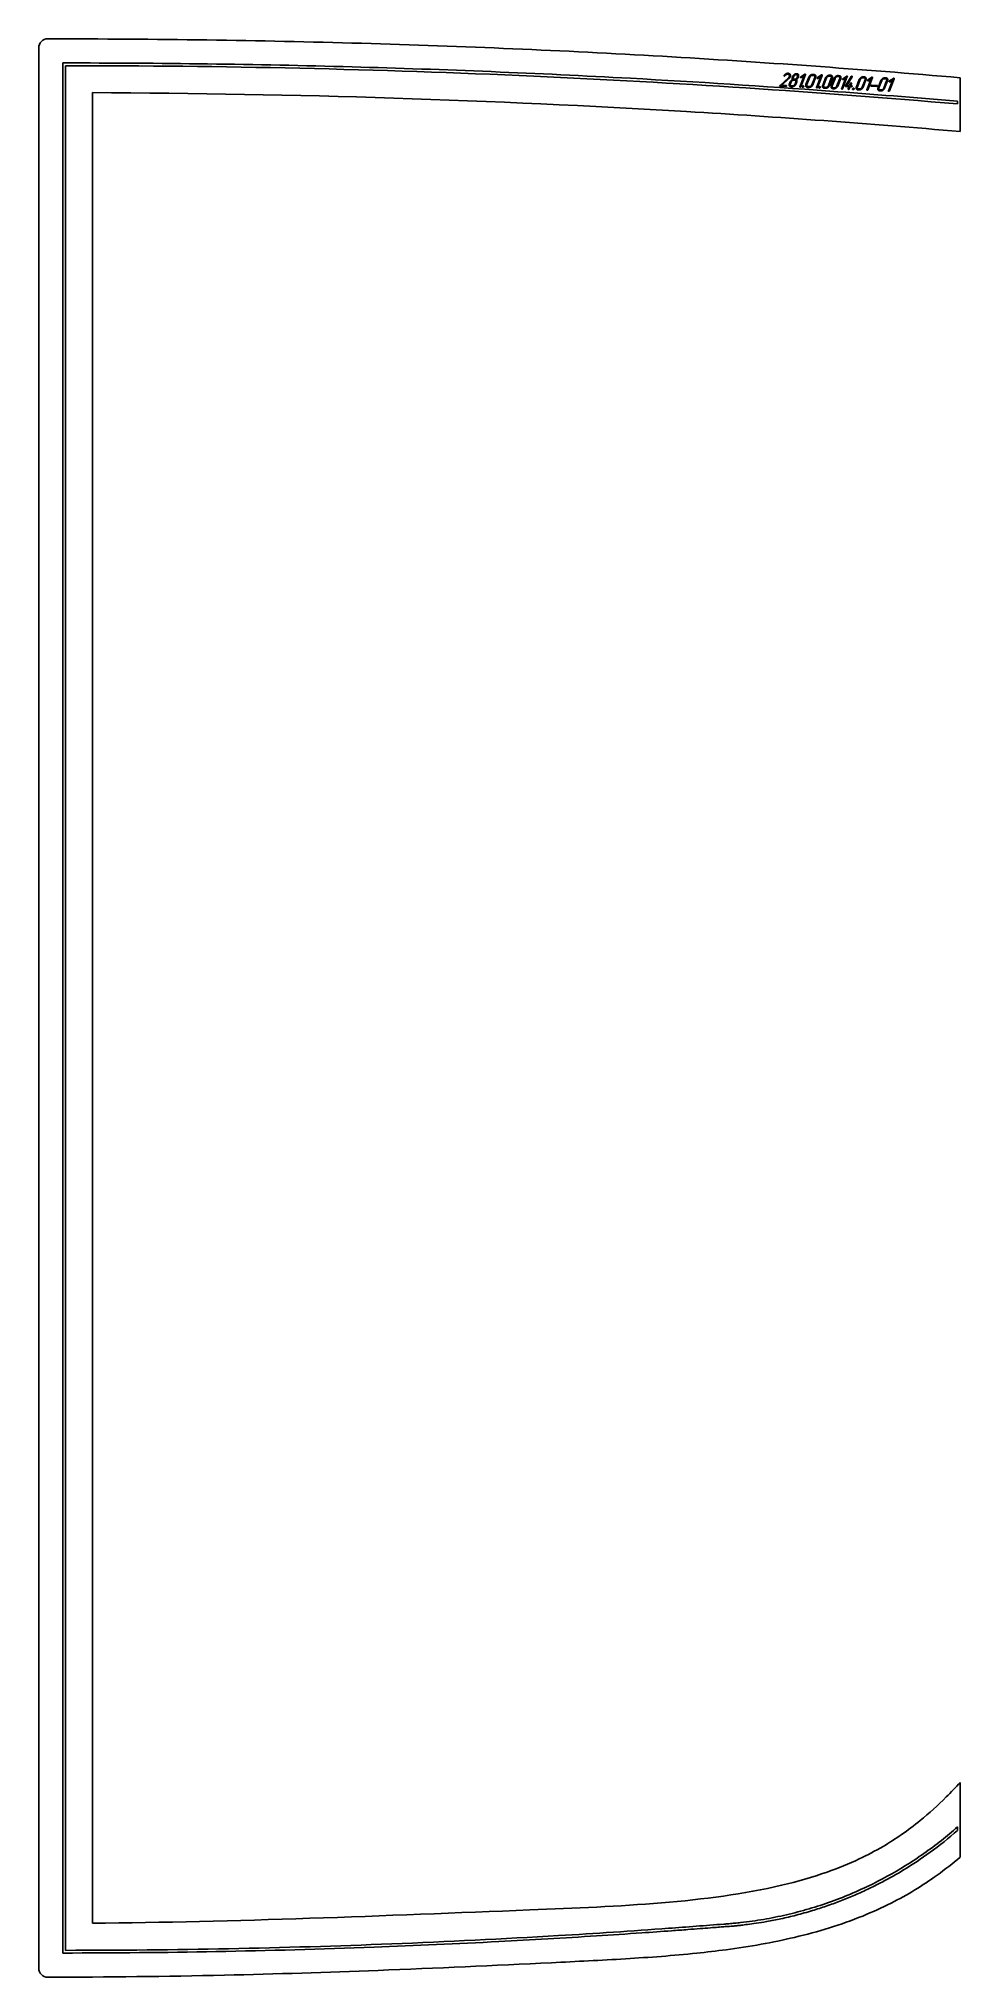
# Model space of a CAD drawing. Header units: millimetres. Extents: x 294 to 1324, y 329 to 2494.
import ezdxf

# ---------------------------------------------------------------- set-up
doc = ezdxf.new("R2010")
doc.units = ezdxf.units.MM
doc.linetypes.add('K5LT_BASIC', pattern=[0])
doc.layers.add('Engraving', color=7, linetype='Continuous')

msp = doc.modelspace()

# ---------------------------------------------------------------- linework, layer by layer
at = {"color": 150, "linetype": 'K5LT_BASIC', "lineweight": 25, "true_color": 0x0080ff}
for p, q in [((293.6, 338.9), (293.6, 2484.1)), ((1323.6, 2424), (1323.6, 2450.6)), ((353.6, 389.1), (353.6, 2434)), ((1323.6, 2421), (1323.6, 2424)), ((1323.6, 2390.5), (1323.6, 2421)), ((1323.6, 499.5), (1323.6, 546.5)), ((1323.6, 495.4), (1323.6, 499.5)), ((1323.6, 463.1), (1323.6, 495.4))]:
    msp.add_line(p, q, dxfattribs=at)
for centre, start, end in [((303.6, 2484.1), 89.9451, 180), ((303.6, 338.9), 180, 270.0424)]:
    msp.add_arc(centre, 10, start, end, dxfattribs=at)
msp.add_open_spline([(303.6, 2494.1), (424.2, 2494), (656.8, 2490.7), (991.3, 2476.1), (1212, 2460.2), (1323.6, 2450.6)], degree=3, dxfattribs=at)
for points, knots in [([(1323.6, 2390.5), (1222, 2399.3), (905.7, 2422.4), (582.4, 2432.9), (353.6, 2434)], [1.550057, 1.550057, 1.550057, 1.550057, 2.016538, 3, 3, 3, 3]), ([(353.6, 389.1), (510.2, 390.6), (790.5, 402), (1060.6, 412.7), (1171.4, 444.3), (1208.6, 459.4), (1235.9, 473.7), (1258.3, 488), (1282, 505.9), (1304, 525.8), (1318.5, 540.9), (1323.6, 546.5)], [0, 0, 0, 0, 4.237964, 6.913898, 7.476855, 7.905379, 8.243511, 8.515483, 8.809299, 9.227328, 9.460739, 9.460739, 9.460739, 9.460739]), ([(1323.6, 463.1), (1315.2, 456), (1298.7, 443), (1272.8, 425.8), (1245.2, 410.6), (1213.4, 396.2), (1177.4, 383.5), (1139.4, 373.2), (1100.8, 365.3), (1064.3, 359.7), (1014, 353.8), (948.9, 349.1), (830.3, 343.3), (682.2, 336.4), (495.4, 330.5), (370.7, 328.9), (303.6, 328.9)], [-973.880944, -973.880944, -973.880944, -973.880944, -942.772071, -914.536112, -885.328211, -851.666252, -813.729621, -775.284882, -739.180102, -702.36298, -671.92498, -598.981487, -524.065031, -349.756781, -198.619217, -30.119811, -30.119811, -30.119811, -30.119811])]:
    msp.add_open_spline(points, degree=3, knots=knots, dxfattribs=at)
at = {"layer": 'Engraving', "color": 150, "linetype": 'K5LT_BASIC', "lineweight": 25, "true_color": 0x0080ff}
for p, q in [((320.6, 355.9), (320.6, 2467.1)), ((323.6, 2464.1), (323.6, 358.9)), ((1122.3, 2442), (1131.5, 2450.4)), ((1132.1, 2449.7), (1123.8, 2442.1)), ((1126.7, 2453.1), (1126.8, 2453.3)), ((1131.5, 2450.4), (1131.9, 2450.7)), ((1131.9, 2450.7), (1132.2, 2451.1)), ((1136, 2451.1), (1136.4, 2452.2)), ((1137, 2451), (1137.5, 2452.1)), ((1137.4, 2447.9), (1138.5, 2447.8)), ((1139.5, 2455), (1140.1, 2455.1)), ((1140.1, 2455.1), (1140.5, 2455.1)), ((1140.5, 2455.1), (1140.8, 2455.1)), ((1141.7, 2451.9), (1141.3, 2450.8)), ((1142.8, 2451.9), (1142.3, 2450.8)), ((1142.9, 2452.2), (1142.8, 2451.9)), ((1143, 2452.5), (1142.9, 2452.2)), ((1143, 2453.1), (1143, 2452.5)), ((1144.3, 2440.6), (1149.1, 2452.9)), ((1150.6, 2454.1), (1145.3, 2440.6)), ((1145.5, 2451.6), (1149.9, 2454.5)), ((1149.1, 2452.9), (1146, 2450.8)), ((1151.2, 2443), (1154.5, 2451.3)), ((1152.3, 2442.9), (1155.6, 2451.3)), ((1160.9, 2451), (1157.6, 2442.7)), ((1158.5, 2453.2), (1159.6, 2453.2)), ((1161.9, 2451), (1158.7, 2442.6)), ((1158.9, 2454.3), (1160, 2454.2)), ((1162.9, 2439.8), (1167.7, 2452.1)), ((1169.3, 2453.3), (1164, 2439.7)), ((1164.1, 2450.7), (1168.5, 2453.7)), ((1167.7, 2452.1), (1164.6, 2449.9)), ((1169.9, 2442.1), (1173.1, 2450.4)), ((1170.9, 2442.1), (1174.2, 2450.4)), ((1179.5, 2450.1), (1176.2, 2441.8)), ((1177.1, 2452.4), (1178.2, 2452.3)), ((1180.6, 2450.1), (1177.3, 2441.8)), ((1177.5, 2453.4), (1178.6, 2453.4)), ((1179.4, 2441.7), (1182.7, 2450)), ((1180.4, 2441.6), (1183.7, 2449.9)), ((1189, 2449.7), (1185.7, 2441.4)), ((1186.6, 2451.9), (1187.7, 2451.9)), ((1190.1, 2449.7), (1186.8, 2441.3)), ((1187.1, 2453), (1188.1, 2452.9)), ((1191.1, 2438.5), (1195.9, 2450.8)), ((1197.4, 2452), (1192.1, 2438.4)), ((1192.3, 2449.4), (1196.7, 2452.4)), ((1195.9, 2450.8), (1192.7, 2448.6)), ((1195.5, 2441.6), (1201.7, 2451.9)), ((1202.7, 2451.6), (1196.8, 2441.9)), ((1202, 2452.2), (1202.4, 2452.3)), ((1202.7, 2451.7), (1202.7, 2451.6)), ((1207.5, 2440.4), (1210.8, 2448.7)), ((1208.6, 2440.3), (1211.9, 2448.6)), ((1217.2, 2448.4), (1213.9, 2440.1)), ((1214.8, 2450.6), (1215.9, 2450.6)), ((1218.2, 2448.3), (1215, 2440)), ((1215.2, 2451.7), (1216.3, 2451.6)), ((1219.2, 2437.2), (1224, 2449.5)), ((1225.6, 2450.7), (1220.3, 2437.1)), ((1220.4, 2448.1), (1224.8, 2451.1)), ((1224, 2449.5), (1220.9, 2447.3)), ((1231.7, 2439.2), (1235, 2447.6)), ((1232.8, 2439.2), (1236, 2447.5)), ((1241.3, 2447.3), (1238.1, 2438.9)), ((1239, 2449.5), (1240, 2449.5)), ((1242.4, 2447.2), (1239.1, 2438.9)), ((1239.4, 2450.5), (1240.4, 2450.5)), ((1243.4, 2436), (1248.2, 2448.3)), ((1249.8, 2449.5), (1244.4, 2436)), ((1244.6, 2447), (1249, 2449.9)), ((1248.2, 2448.3), (1245.1, 2446.2)), ((1128.7, 2440.8), (1122.4, 2441.1)), ((1123.8, 2442.1), (1129.1, 2441.9)), ((1132.6, 2443.8), (1133.4, 2445.9)), ((1133.7, 2443.8), (1134.5, 2445.9)), ((1135.6, 2440.5), (1134.6, 2440.6)), ((1136, 2441.6), (1135, 2441.6)), ((1139.8, 2445.6), (1139, 2443.5)), ((1140.8, 2445.6), (1140, 2443.5)), ((1154.2, 2439.7), (1153.2, 2439.7)), ((1154.7, 2440.7), (1153.6, 2440.7)), ((1172.9, 2438.8), (1171.8, 2438.8)), ((1173.3, 2439.8), (1172.2, 2439.9)), ((1182.4, 2438.3), (1181.3, 2438.4)), ((1182.8, 2439.4), (1181.7, 2439.4)), ((1195.4, 2441.4), (1195.5, 2441.6)), ((1199.5, 2440.7), (1195.8, 2440.9)), ((1196.8, 2441.9), (1199.9, 2441.8)), ((1198.5, 2438.1), (1199.5, 2440.7)), ((1200.5, 2440.7), (1199.5, 2438.1)), ((1199.9, 2441.8), (1200.9, 2444.4)), ((1202.1, 2440.6), (1200.5, 2440.7)), ((1202, 2444.3), (1200.9, 2441.7)), ((1200.9, 2441.7), (1202.5, 2441.7)), ((1210.5, 2437), (1209.5, 2437.1)), ((1210.9, 2438.1), (1209.9, 2438.1)), ((1230.4, 2440.9), (1224, 2441.2)), ((1224.4, 2442.2), (1230.8, 2441.9)), ((1234.7, 2435.9), (1233.7, 2436)), ((1235.1, 2437), (1234.1, 2437)), ((1320.6, 2424.3), (1320.6, 2421.3)), ((1320.6, 496.8), (1320.6, 492.8))]:
    msp.add_line(p, q, dxfattribs=at)
for points, knots in [([(320.6, 2467.1), (428.4, 2467.2), (640, 2464.3), (925.7, 2452.6), (1151.3, 2438.1), (1273, 2428.4), (1320.6, 2424.3)], [-0.00859, -0.00859, -0.00859, -0.00859, 0.916939, 1.809232, 2.448408, 2.859072, 2.859072, 2.859072, 2.859072]), ([(1320.6, 2421.3), (1163.1, 2434.8), (831, 2456.6), (498.2, 2464.2), (323.6, 2464.1)], [3.140187, 3.140187, 3.140187, 3.140187, 4.5, 6, 6, 6, 6]), ([(1320.6, 492.8), (1310.7, 484.2), (1291.2, 468.7), (1262.8, 449.9), (1239.1, 436.4), (1220.2, 427), (1204.4, 419.9), (1189.1, 413.7), (1173.9, 408.2), (1157.6, 402.9), (1140.7, 398.2), (1123.5, 394.1), (1108.6, 391.2), (1096.2, 389.2), (1086.7, 387.9), (1079.5, 387), (1073.9, 386.4), (1069.6, 386), (1065.8, 385.7), (1062.5, 385.5), (1058.3, 385.1), (1052.3, 384.7), (1043.5, 384), (1032.2, 383.1), (1017.7, 382), (996, 380.4), (961.9, 378), (897.6, 373.7), (797.9, 367.9), (656, 361.5), (493.6, 357), (377.6, 355.9), (320.6, 355.9)], [20.514298, 20.514298, 20.514298, 20.514298, 20.897955, 21.243656, 21.512486, 21.694221, 21.862796, 22.018213, 22.177876, 22.335887, 22.521923, 22.690677, 22.851181, 22.969361, 23.064205, 23.135518, 23.181932, 23.22741, 23.261237, 23.292006, 23.316613, 23.375084, 23.453837, 23.558852, 23.683076, 23.849797, 24.152199, 24.611114, 25.604952, 26.871251, 28.475661, 30.027231, 30.027231, 30.027231, 30.027231]), ([(323.6, 358.9), (445.1, 358.9), (628.9, 362.6), (853.5, 373.7), (966.9, 381.2), (1028.5, 385.8), (1050.8, 387.5), (1065.5, 388.7), (1071.6, 389.2), (1080.4, 390.1), (1095.4, 392), (1116.5, 395.6), (1142.1, 401.5), (1167.3, 408.9), (1191.9, 417.8), (1209.7, 425.5), (1233.5, 436.7), (1263.4, 453.1), (1296.1, 476.1), (1314.7, 491.6), (1320.6, 496.8)], [0, 0, 0, 0, 3.30883, 5.002664, 6.122875, 6.402928, 6.68298, 6.734639, 6.798828, 6.863017, 6.991394, 7.248149, 7.5058, 7.763452, 8.021104, 8.278755, 8.331755, 8.797676, 9.280364, 9.511351, 9.511351, 9.511351, 9.511351])]:
    msp.add_open_spline(points, degree=3, knots=knots, dxfattribs=at)
for points in [[(1126.7, 2452.7), (1126.6, 2452.8), (1126.7, 2453.1)], [(1127.1, 2452.5), (1126.8, 2452.5), (1126.7, 2452.7)], [(1126.8, 2453.3), (1127.8, 2454.5), (1129, 2455.1)], [(1127.4, 2452.6), (1127.3, 2452.6), (1127.1, 2452.5)], [(1127.7, 2452.9), (1127.6, 2452.7), (1127.4, 2452.6)], [(1129.2, 2454.2), (1128.5, 2453.8), (1127.7, 2452.9)], [(1129, 2455.1), (1130, 2455.6), (1131.1, 2455.6)], [(1130.8, 2454.5), (1130, 2454.6), (1129.2, 2454.2)], [(1131.7, 2454.3), (1131.3, 2454.5), (1130.8, 2454.5)], [(1131.1, 2455.6), (1132.6, 2455.5), (1133.4, 2454.4)], [(1132.4, 2453.7), (1132.2, 2454), (1131.7, 2454.3)], [(1133.1, 2450.8), (1132.8, 2450.3), (1132.1, 2449.7)], [(1132.2, 2451.1), (1132.4, 2451.5), (1132.6, 2451.9)], [(1132.6, 2451.9), (1133, 2452.9), (1132.4, 2453.7)], [(1133.7, 2451.8), (1133.5, 2451.3), (1133.1, 2450.8)], [(1133.4, 2454.4), (1134.3, 2453.3), (1133.7, 2451.8)], [(1133.4, 2445.9), (1133.7, 2446.7), (1134.5, 2447.4)], [(1134.5, 2447.4), (1135.2, 2448.1), (1136.2, 2448.6)], [(1134.5, 2445.9), (1134.8, 2446.7), (1135.7, 2447.3)], [(1135.7, 2447.3), (1136.5, 2447.9), (1137.4, 2447.9)], [(1135.8, 2449.7), (1135.7, 2450.4), (1136, 2451.1)], [(1136.2, 2448.6), (1135.8, 2449.1), (1135.8, 2449.7)], [(1136.4, 2452.2), (1136.9, 2453.4), (1138.2, 2454.3)], [(1137.1, 2449.5), (1136.7, 2450.2), (1137, 2451)], [(1138.3, 2448.9), (1137.5, 2448.9), (1137.1, 2449.5)], [(1137.5, 2452.1), (1137.8, 2453), (1138.7, 2453.6)], [(1138.2, 2454.3), (1138.8, 2454.8), (1139.5, 2455)], [(1140.1, 2449.4), (1139.2, 2448.8), (1138.3, 2448.9)], [(1138.5, 2447.8), (1139.4, 2447.8), (1139.7, 2447.1)], [(1138.7, 2453.6), (1139.5, 2454.1), (1140.4, 2454.1)], [(1139.7, 2447.1), (1140.1, 2446.5), (1139.8, 2445.6)], [(1141.3, 2450.8), (1140.9, 2450), (1140.1, 2449.4)], [(1141.5, 2449.5), (1141, 2448.9), (1140.2, 2448.4)], [(1140.2, 2448.4), (1140.8, 2448.1), (1141, 2447.3)], [(1140.4, 2454.1), (1141.3, 2454), (1141.7, 2453.4)], [(1140.8, 2455.1), (1142.1, 2455.1), (1142.7, 2454.1)], [(1141, 2447.3), (1141.2, 2446.5), (1140.8, 2445.6)], [(1142.3, 2450.8), (1142, 2450), (1141.5, 2449.5)], [(1141.7, 2453.4), (1142, 2452.8), (1141.7, 2451.9)], [(1142.7, 2454.1), (1143, 2453.7), (1143, 2453.1)], [(1145.2, 2451.2), (1145.2, 2451.3), (1145.5, 2451.6)], [(1145.2, 2450.8), (1145.1, 2451), (1145.2, 2451.2)], [(1145.5, 2450.7), (1145.3, 2450.7), (1145.2, 2450.8)], [(1146, 2450.8), (1145.7, 2450.7), (1145.5, 2450.7)], [(1149.9, 2454.5), (1150.1, 2454.7), (1150.3, 2454.7)], [(1150.3, 2454.7), (1150.5, 2454.7), (1150.6, 2454.5)], [(1150.6, 2454.5), (1150.7, 2454.4), (1150.6, 2454.1)], [(1154.5, 2451.3), (1155, 2452.6), (1156.3, 2453.5)], [(1155.6, 2451.3), (1155.9, 2452.1), (1156.8, 2452.7)], [(1156.3, 2453.5), (1157.6, 2454.3), (1158.9, 2454.3)], [(1156.8, 2452.7), (1157.6, 2453.3), (1158.5, 2453.2)], [(1159.6, 2453.2), (1160.4, 2453.2), (1160.8, 2452.5)], [(1160, 2454.2), (1161.3, 2454.2), (1161.9, 2453.2)], [(1160.8, 2452.5), (1161.2, 2451.9), (1160.9, 2451)], [(1161.9, 2453.2), (1162.4, 2452.3), (1161.9, 2451)], [(1163.8, 2450.4), (1163.9, 2450.4), (1164.1, 2450.7)], [(1163.8, 2450), (1163.7, 2450.1), (1163.8, 2450.4)], [(1164.2, 2449.8), (1163.9, 2449.8), (1163.8, 2450)], [(1164.6, 2449.9), (1164.4, 2449.8), (1164.2, 2449.8)], [(1168.5, 2453.7), (1168.7, 2453.8), (1168.9, 2453.8)], [(1168.9, 2453.8), (1169.1, 2453.8), (1169.3, 2453.6)], [(1169.3, 2453.6), (1169.4, 2453.5), (1169.3, 2453.3)], [(1173.1, 2450.4), (1173.6, 2451.7), (1174.9, 2452.6)], [(1174.2, 2450.4), (1174.5, 2451.3), (1175.4, 2451.8)], [(1174.9, 2452.6), (1176.2, 2453.5), (1177.5, 2453.4)], [(1175.4, 2451.8), (1176.3, 2452.4), (1177.1, 2452.4)], [(1178.2, 2452.3), (1179.1, 2452.3), (1179.5, 2451.6)], [(1178.6, 2453.4), (1179.9, 2453.3), (1180.5, 2452.4)], [(1179.5, 2451.6), (1179.8, 2451), (1179.5, 2450.1)], [(1180.5, 2452.4), (1181.1, 2451.4), (1180.6, 2450.1)], [(1182.7, 2450), (1183.1, 2451.2), (1184.4, 2452.1)], [(1183.7, 2449.9), (1184.1, 2450.8), (1184.9, 2451.4)], [(1184.4, 2452.1), (1185.7, 2453), (1187.1, 2453)], [(1184.9, 2451.4), (1185.8, 2452), (1186.6, 2451.9)], [(1187.7, 2451.9), (1188.6, 2451.8), (1189, 2451.2)], [(1188.1, 2452.9), (1189.4, 2452.9), (1190, 2451.9)], [(1189, 2451.2), (1189.4, 2450.6), (1189, 2449.7)], [(1190, 2451.9), (1190.6, 2451), (1190.1, 2449.7)], [(1192, 2448.7), (1191.9, 2448.8), (1192, 2449)], [(1192, 2449), (1192, 2449.1), (1192.3, 2449.4)], [(1192.3, 2448.5), (1192.1, 2448.5), (1192, 2448.7)], [(1192.7, 2448.6), (1192.5, 2448.5), (1192.3, 2448.5)], [(1196.7, 2452.4), (1196.9, 2452.5), (1197.1, 2452.5)], [(1197.1, 2452.5), (1197.3, 2452.5), (1197.4, 2452.3)], [(1197.4, 2452.3), (1197.5, 2452.2), (1197.4, 2452)], [(1201.7, 2451.9), (1201.8, 2452.1), (1202, 2452.2)], [(1202.4, 2452.3), (1202.6, 2452.3), (1202.7, 2452.1)], [(1202.7, 2452.1), (1202.8, 2452), (1202.7, 2451.7)], [(1210.8, 2448.7), (1211.3, 2449.9), (1212.6, 2450.8)], [(1211.9, 2448.6), (1212.2, 2449.5), (1213.1, 2450.1)], [(1212.6, 2450.8), (1213.9, 2451.7), (1215.2, 2451.7)], [(1213.1, 2450.1), (1213.9, 2450.7), (1214.8, 2450.6)], [(1215.9, 2450.6), (1216.7, 2450.5), (1217.1, 2449.9)], [(1216.3, 2451.6), (1217.6, 2451.6), (1218.1, 2450.6)], [(1217.1, 2449.9), (1217.5, 2449.2), (1217.2, 2448.4)], [(1218.1, 2450.6), (1218.7, 2449.6), (1218.2, 2448.3)], [(1220.1, 2447.7), (1220.2, 2447.8), (1220.4, 2448.1)], [(1220.1, 2447.4), (1220, 2447.5), (1220.1, 2447.7)], [(1220.5, 2447.2), (1220.2, 2447.2), (1220.1, 2447.4)], [(1220.9, 2447.3), (1220.7, 2447.2), (1220.5, 2447.2)], [(1224.8, 2451.1), (1225, 2451.2), (1225.2, 2451.2)], [(1225.2, 2451.2), (1225.4, 2451.2), (1225.6, 2451)], [(1225.6, 2451), (1225.7, 2450.9), (1225.6, 2450.7)], [(1235, 2447.6), (1235.5, 2448.8), (1236.8, 2449.7)], [(1236, 2447.5), (1236.4, 2448.4), (1237.2, 2449)], [(1236.8, 2449.7), (1238.1, 2450.6), (1239.4, 2450.5)], [(1237.2, 2449), (1238.1, 2449.5), (1239, 2449.5)], [(1240, 2449.5), (1240.9, 2449.4), (1241.3, 2448.8)], [(1240.4, 2450.5), (1241.7, 2450.4), (1242.3, 2449.5)], [(1241.3, 2448.8), (1241.7, 2448.1), (1241.3, 2447.3)], [(1242.3, 2449.5), (1242.9, 2448.5), (1242.4, 2447.2)], [(1244.3, 2446.6), (1244.3, 2446.7), (1244.6, 2447)], [(1249, 2449.9), (1249.2, 2450.1), (1249.4, 2450.1)], [(1249.4, 2450.1), (1249.6, 2450.1), (1249.7, 2449.9)], [(1249.7, 2449.9), (1249.8, 2449.8), (1249.8, 2449.5)], [(1122.1, 2441.3), (1122, 2441.5), (1122.1, 2441.7)], [(1122.1, 2441.7), (1122.1, 2441.9), (1122.3, 2442)], [(1122.4, 2441.1), (1122.2, 2441.1), (1122.1, 2441.3)], [(1129.2, 2441), (1129, 2440.8), (1128.7, 2440.8)], [(1129.1, 2441.9), (1129.3, 2441.9), (1129.4, 2441.7)], [(1129.5, 2441.3), (1129.4, 2441.1), (1129.2, 2441)], [(1129.4, 2441.7), (1129.5, 2441.5), (1129.5, 2441.3)], [(1132.7, 2441.6), (1132.1, 2442.5), (1132.6, 2443.8)], [(1134.6, 2440.6), (1133.3, 2440.6), (1132.7, 2441.6)], [(1133.7, 2442.3), (1133.3, 2442.9), (1133.7, 2443.8)], [(1135, 2441.6), (1134.1, 2441.6), (1133.7, 2442.3)], [(1138.2, 2441.3), (1136.9, 2440.5), (1135.6, 2440.5)], [(1137.8, 2442.1), (1136.9, 2441.5), (1136, 2441.6)], [(1139, 2443.5), (1138.6, 2442.7), (1137.8, 2442.1)], [(1140, 2443.5), (1139.5, 2442.2), (1138.2, 2441.3)], [(1144.3, 2440.2), (1144.2, 2440.4), (1144.3, 2440.6)], [(1144.6, 2440.1), (1144.5, 2440.1), (1144.3, 2440.2)], [(1145, 2440.2), (1144.8, 2440.1), (1144.6, 2440.1)], [(1145.3, 2440.6), (1145.2, 2440.3), (1145, 2440.2)], [(1147, 2440.8), (1147.1, 2441), (1147.4, 2441.3)], [(1147, 2440.2), (1146.9, 2440.5), (1147, 2440.8)], [(1147.5, 2440), (1147.1, 2440), (1147, 2440.2)], [(1147.4, 2441.3), (1147.7, 2441.5), (1148.1, 2441.5)], [(1148.2, 2440.2), (1147.9, 2439.9), (1147.5, 2440)], [(1148.1, 2441.5), (1148.4, 2441.5), (1148.6, 2441.3)], [(1148.6, 2440.7), (1148.5, 2440.4), (1148.2, 2440.2)], [(1148.6, 2441.3), (1148.7, 2441), (1148.6, 2440.7)], [(1151.3, 2440.7), (1150.7, 2441.7), (1151.2, 2443)], [(1153.2, 2439.7), (1152, 2439.8), (1151.3, 2440.7)], [(1152.4, 2441.4), (1152, 2442.1), (1152.3, 2442.9)], [(1153.6, 2440.7), (1152.8, 2440.8), (1152.4, 2441.4)], [(1156.9, 2440.5), (1155.6, 2439.6), (1154.2, 2439.7)], [(1156.4, 2441.2), (1155.5, 2440.7), (1154.7, 2440.7)], [(1157.6, 2442.7), (1157.2, 2441.8), (1156.4, 2441.2)], [(1158.7, 2442.6), (1158.2, 2441.3), (1156.9, 2440.5)], [(1162.9, 2439.4), (1162.8, 2439.5), (1162.9, 2439.8)], [(1163.2, 2439.2), (1163.1, 2439.2), (1162.9, 2439.4)], [(1163.7, 2439.3), (1163.5, 2439.2), (1163.2, 2439.2)], [(1164, 2439.7), (1163.9, 2439.5), (1163.7, 2439.3)], [(1165.6, 2439.9), (1165.7, 2440.1), (1166, 2440.4)], [(1165.6, 2439.3), (1165.5, 2439.6), (1165.6, 2439.9)], [(1166.1, 2439.1), (1165.8, 2439.1), (1165.6, 2439.3)], [(1166, 2440.4), (1166.4, 2440.7), (1166.7, 2440.7)], [(1166.8, 2439.3), (1166.5, 2439.1), (1166.1, 2439.1)], [(1166.7, 2440.7), (1167, 2440.6), (1167.2, 2440.4)], [(1167.2, 2439.8), (1167.1, 2439.6), (1166.8, 2439.3)], [(1167.2, 2440.4), (1167.3, 2440.1), (1167.2, 2439.8)], [(1170, 2439.8), (1169.4, 2440.8), (1169.9, 2442.1)], [(1171.8, 2438.8), (1170.6, 2438.9), (1170, 2439.8)], [(1171, 2440.6), (1170.6, 2441.2), (1170.9, 2442.1)], [(1172.2, 2439.9), (1171.4, 2439.9), (1171, 2440.6)], [(1175.5, 2439.6), (1174.2, 2438.7), (1172.9, 2438.8)], [(1175, 2440.4), (1174.1, 2439.8), (1173.3, 2439.8)], [(1176.2, 2441.8), (1175.9, 2440.9), (1175, 2440.4)], [(1177.3, 2441.8), (1176.8, 2440.5), (1175.5, 2439.6)], [(1179.5, 2439.4), (1178.9, 2440.4), (1179.4, 2441.7)], [(1181.3, 2438.4), (1180.1, 2438.5), (1179.5, 2439.4)], [(1180.5, 2440.1), (1180.1, 2440.8), (1180.4, 2441.6)], [(1181.7, 2439.4), (1180.9, 2439.5), (1180.5, 2440.1)], [(1185, 2439.2), (1183.7, 2438.3), (1182.4, 2438.3)], [(1184.5, 2439.9), (1183.7, 2439.3), (1182.8, 2439.4)], [(1185.7, 2441.4), (1185.4, 2440.5), (1184.5, 2439.9)], [(1186.8, 2441.3), (1186.3, 2440), (1185, 2439.2)], [(1191.1, 2438.1), (1190.9, 2438.2), (1191.1, 2438.5)], [(1191.4, 2437.9), (1191.3, 2437.9), (1191.1, 2438.1)], [(1191.8, 2438), (1191.6, 2437.9), (1191.4, 2437.9)], [(1192.1, 2438.4), (1192, 2438.2), (1191.8, 2438)], [(1195.5, 2441.1), (1195.4, 2441.2), (1195.4, 2441.4)], [(1195.8, 2440.9), (1195.5, 2440.9), (1195.5, 2441.1)], [(1198.5, 2437.7), (1198.3, 2437.9), (1198.5, 2438.1)], [(1198.8, 2437.6), (1198.7, 2437.6), (1198.5, 2437.7)], [(1199.2, 2437.7), (1199, 2437.6), (1198.8, 2437.6)], [(1199.5, 2438.1), (1199.4, 2437.8), (1199.2, 2437.7)], [(1200.9, 2444.4), (1201, 2444.6), (1201.2, 2444.7)], [(1201.2, 2444.7), (1201.4, 2444.9), (1201.6, 2444.9)], [(1201.6, 2444.9), (1201.8, 2444.9), (1201.9, 2444.7)], [(1201.9, 2444.7), (1202.1, 2444.6), (1202, 2444.3)], [(1202.6, 2440.8), (1202.4, 2440.6), (1202.1, 2440.6)], [(1202.5, 2441.7), (1202.7, 2441.6), (1202.8, 2441.5)], [(1202.9, 2441.1), (1202.8, 2440.9), (1202.6, 2440.8)], [(1202.8, 2441.5), (1202.9, 2441.3), (1202.9, 2441.1)], [(1203.3, 2437.6), (1203.2, 2437.9), (1203.3, 2438.2)], [(1203.3, 2438.2), (1203.4, 2438.3), (1203.7, 2438.6)], [(1203.8, 2437.3), (1203.4, 2437.4), (1203.3, 2437.6)], [(1203.7, 2438.6), (1204, 2438.9), (1204.4, 2438.9)], [(1204.5, 2437.6), (1204.2, 2437.3), (1203.8, 2437.3)], [(1204.4, 2438.9), (1204.7, 2438.9), (1204.9, 2438.6)], [(1204.9, 2438.1), (1204.8, 2437.8), (1204.5, 2437.6)], [(1204.9, 2438.6), (1205, 2438.4), (1204.9, 2438.1)], [(1207.6, 2438.1), (1207, 2439), (1207.5, 2440.4)], [(1209.5, 2437.1), (1208.3, 2437.1), (1207.6, 2438.1)], [(1208.7, 2438.8), (1208.3, 2439.5), (1208.6, 2440.3)], [(1209.9, 2438.1), (1209.1, 2438.2), (1208.7, 2438.8)], [(1213.2, 2437.9), (1211.9, 2437), (1210.5, 2437)], [(1212.7, 2438.6), (1211.8, 2438), (1210.9, 2438.1)], [(1213.9, 2440.1), (1213.5, 2439.2), (1212.7, 2438.6)], [(1215, 2440), (1214.4, 2438.7), (1213.2, 2437.9)], [(1219.2, 2436.8), (1219.1, 2436.9), (1219.2, 2437.2)], [(1219.5, 2436.6), (1219.4, 2436.6), (1219.2, 2436.8)], [(1220, 2436.7), (1219.8, 2436.6), (1219.5, 2436.6)], [(1220.3, 2437.1), (1220.2, 2436.9), (1220, 2436.7)], [(1223.7, 2441.3), (1223.6, 2441.5), (1223.7, 2441.7)], [(1223.7, 2441.7), (1223.7, 2441.8), (1223.9, 2442)], [(1224, 2441.2), (1223.8, 2441.2), (1223.7, 2441.3)], [(1223.9, 2442), (1224.1, 2442.2), (1224.4, 2442.2)], [(1230.8, 2441), (1230.6, 2440.9), (1230.4, 2440.9)], [(1230.8, 2441.9), (1231, 2441.9), (1231.1, 2441.7)], [(1231.1, 2441.4), (1231, 2441.2), (1230.8, 2441)], [(1231.1, 2441.7), (1231.2, 2441.6), (1231.1, 2441.4)], [(1231.8, 2437), (1231.2, 2437.9), (1231.7, 2439.2)], [(1233.7, 2436), (1232.4, 2436), (1231.8, 2437)], [(1232.8, 2437.7), (1232.4, 2438.3), (1232.8, 2439.2)], [(1234.1, 2437), (1233.2, 2437), (1232.8, 2437.7)], [(1237.3, 2436.7), (1236, 2435.9), (1234.7, 2435.9)], [(1236.9, 2437.5), (1236, 2436.9), (1235.1, 2437)], [(1238.1, 2438.9), (1237.7, 2438), (1236.9, 2437.5)], [(1239.1, 2438.9), (1238.6, 2437.6), (1237.3, 2436.7)], [(1243.4, 2435.6), (1243.3, 2435.8), (1243.4, 2436)], [(1243.7, 2435.5), (1243.6, 2435.5), (1243.4, 2435.6)], [(1244.1, 2435.6), (1243.9, 2435.5), (1243.7, 2435.5)], [(1244.4, 2436), (1244.3, 2435.7), (1244.1, 2435.6)], [(1244.3, 2446.2), (1244.2, 2446.4), (1244.3, 2446.6)], [(1244.6, 2446.1), (1244.4, 2446.1), (1244.3, 2446.2)], [(1245.1, 2446.2), (1244.8, 2446), (1244.6, 2446.1)]]:
    msp.add_open_spline(points, degree=2, dxfattribs=at)

doc.saveas('drawing.dxf')
